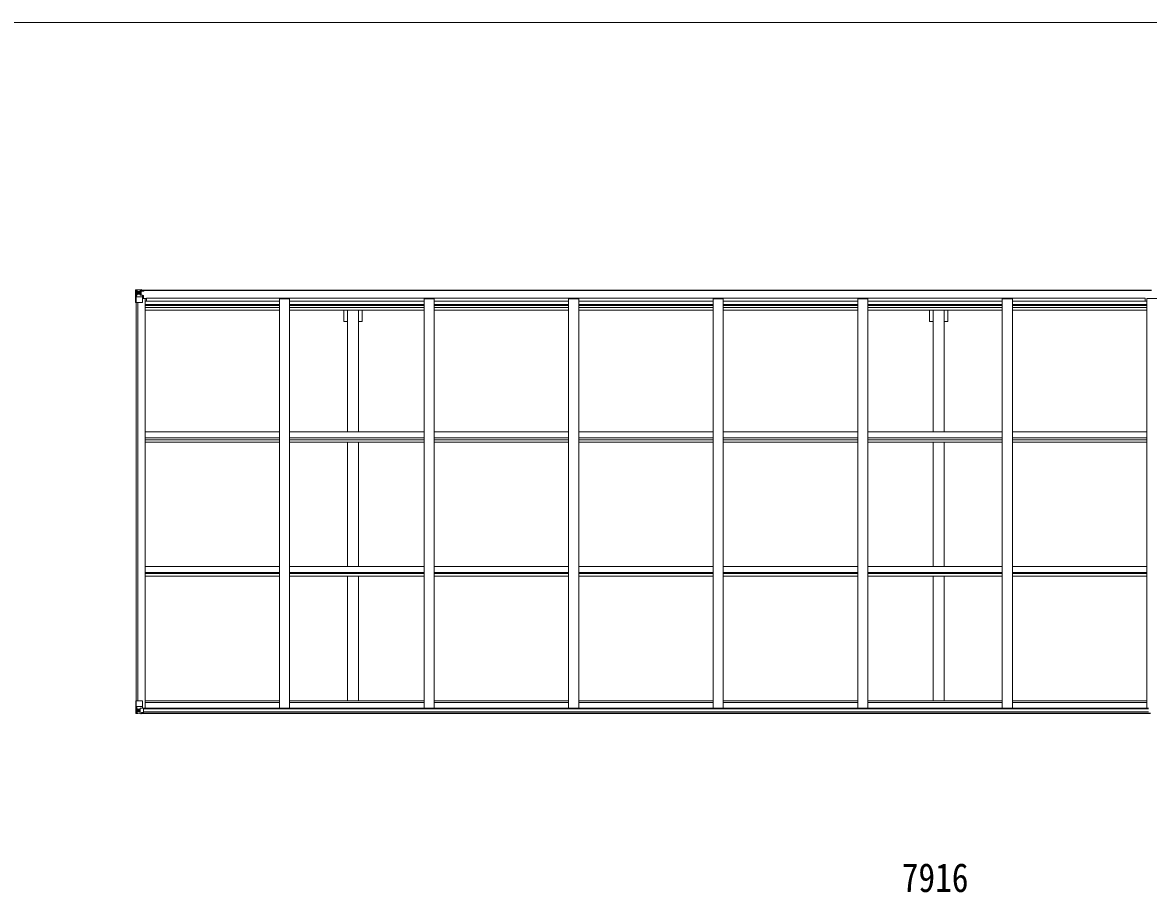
# Model space of a CAD drawing. Units: millimetres at full size, sheet at 1:30; details may follow other scales. Extents: x -8385 to 8479, y -5853 to 5787.
# Drawn here: x -1939 to 3639, y 1477 to 5787 of the extents above; entities that cross this region are included whole.
import ezdxf
from ezdxf.enums import TextEntityAlignment as Align

# ---------------------------------------------------------------- set-up
doc = ezdxf.new("R2010")
doc.units = ezdxf.units.MM
doc.header["$LTSCALE"] = 30
for name, color, linetype, lineweight in [('0-1_本体', 4, 'Continuous', 9), ('0-2_部品', 7, 'Continuous', 9), ('0-A_寸法', 6, 'Continuous', 9), ('F-0_240', 7, 'Continuous', 9)]:
    doc.layers.add(name, color=color, linetype=linetype, lineweight=lineweight)
doc.styles.add('ＭＳ ゴシック', font='')
doc.styles.get('ＭＳ ゴシック').set_extended_font_data('MS Gothic')

msp = doc.modelspace()

# ---------------------------------------------------------------- linework, layer by layer
at = {"layer": '0-1_本体'}
for p, q in [((-1355.09, 4461.33), (3653.91, 4461.33)), ((-1355.08, 4459.27), (3653.91, 4459.27)), ((-1344.59, 4419.04), (-1331.59, 4419.04)), ((-1331.59, 2389.13), (-1331.59, 4419.04)), ((-1324.09, 4421.06), (-1324.09, 4405.99)), ((3622.91, 4421.06), (-1324.09, 4421.06)), ((-615.59, 4418.4), (-665.59, 4418.4)), ((-665.59, 2389.13), (-665.59, 4418.4)), ((-615.59, 2389.13), (-615.59, 4418.4)), ((100.41, 4418.4), (50.41, 4418.4)), ((50.41, 2389.13), (50.41, 4418.4)), ((100.41, 2389.13), (100.41, 4418.4)), ((816.41, 4418.4), (766.41, 4418.4)), ((766.41, 2389.13), (766.41, 4418.4)), ((816.41, 2389.13), (816.41, 4418.4)), ((1532.41, 4418.4), (1482.41, 4418.4)), ((1482.41, 2389.13), (1482.41, 4418.4)), ((1532.41, 2389.13), (1532.41, 4418.4)), ((2248.41, 4418.4), (2198.41, 4418.4)), ((2198.41, 2389.13), (2198.41, 4418.4)), ((2248.41, 2389.13), (2248.41, 4418.4)), ((2964.41, 4418.4), (2914.41, 4418.4)), ((2914.41, 2389.13), (2914.41, 4418.4)), ((2964.41, 2389.13), (2964.41, 4418.4)), ((3622.91, 4421.06), (3622.91, 4405.99)), ((3630.41, 2389.13), (3630.41, 4419.04)), ((3680.41, 4419.04), (3630.41, 4419.04)), ((-1376.59, 2425.49), (-1376.59, 4400.56)), ((-1367.59, 2425.49), (-1367.59, 4400.56)), ((-1366.89, 2425.49), (-1366.89, 4400.56)), ((-1331.59, 4405.99), (-665.59, 4405.99)), ((-1331.59, 4389.55), (-665.59, 4389.55)), ((-1331.59, 4385.77), (-665.59, 4385.77)), ((-1331.59, 4374.42), (-665.59, 4374.42)), ((-1331.59, 4361.6), (-665.59, 4361.6)), ((-615.59, 4405.99), (50.41, 4405.99)), ((-615.59, 4389.55), (50.41, 4389.55)), ((-615.59, 4385.77), (50.41, 4385.77)), ((-615.59, 4374.42), (50.41, 4374.42)), ((-615.59, 4361.6), (50.41, 4361.6)), ((-346.57, 4305.33), (-346.57, 4361.6)), ((-328.87, 3759.04), (-328.87, 4361.6)), ((-273.87, 3759.04), (-273.87, 4361.6)), ((-256.17, 4305.33), (-256.17, 4361.6)), ((100.41, 4405.99), (766.41, 4405.99)), ((100.41, 4389.55), (766.41, 4389.55)), ((100.41, 4385.77), (766.41, 4385.77)), ((100.41, 4374.42), (766.41, 4374.42)), ((100.41, 4361.6), (766.41, 4361.6)), ((816.41, 4405.99), (1482.41, 4405.99)), ((816.41, 4389.55), (1482.41, 4389.55)), ((816.41, 4385.77), (1482.41, 4385.77)), ((816.41, 4374.42), (1482.41, 4374.42)), ((816.41, 4361.6), (1482.41, 4361.6)), ((1532.41, 4405.99), (2198.41, 4405.99)), ((1532.41, 4389.55), (2198.41, 4389.55)), ((1532.41, 4385.77), (2198.41, 4385.77)), ((1532.41, 4374.42), (2198.41, 4374.42)), ((1532.41, 4361.6), (2198.41, 4361.6)), ((2248.41, 4405.99), (2914.41, 4405.99)), ((2248.41, 4389.55), (2914.41, 4389.55)), ((2248.41, 4385.77), (2914.41, 4385.77)), ((2248.41, 4374.42), (2914.41, 4374.42)), ((2248.41, 4361.6), (2914.41, 4361.6)), ((2554.21, 4305.33), (2554.21, 4361.6)), ((2571.91, 3759.04), (2571.91, 4361.6)), ((2626.91, 3759.04), (2626.91, 4361.6)), ((2644.61, 4305.33), (2644.61, 4361.6)), ((2964.41, 4405.99), (3630.41, 4405.99)), ((2964.41, 4389.55), (3630.41, 4389.55)), ((2964.41, 4385.77), (3630.41, 4385.77)), ((2964.41, 4374.42), (3630.41, 4374.42)), ((2964.41, 4361.6), (3630.41, 4361.6)), ((-328.87, 4305.33), (-346.57, 4305.33)), ((-256.17, 4305.33), (-273.87, 4305.33)), ((2571.91, 4305.33), (2554.21, 4305.33)), ((2644.61, 4305.33), (2626.91, 4305.33)), ((-1331.59, 3759.04), (-665.59, 3759.04)), ((-615.59, 3759.04), (50.41, 3759.04)), ((100.41, 3759.04), (766.41, 3759.04)), ((816.41, 3759.04), (1482.41, 3759.04)), ((1532.41, 3759.04), (2198.41, 3759.04)), ((2248.41, 3759.04), (2914.41, 3759.04)), ((2964.41, 3759.04), (3630.41, 3759.04)), ((-1331.59, 3730), (-665.59, 3730)), ((-1331.59, 3720.27), (-665.59, 3720.27)), ((-1331.59, 3707.41), (-665.59, 3707.41)), ((-615.59, 3730), (50.41, 3730)), ((-615.59, 3720.27), (50.41, 3720.27)), ((-615.59, 3707.41), (50.41, 3707.41)), ((-328.87, 3091.58), (-328.87, 3707.41)), ((-273.87, 3091.58), (-273.87, 3707.41)), ((100.41, 3730), (766.41, 3730)), ((100.41, 3720.27), (766.41, 3720.27)), ((100.41, 3707.41), (766.41, 3707.41)), ((816.41, 3730), (1482.41, 3730)), ((816.41, 3720.27), (1482.41, 3720.27)), ((816.41, 3707.41), (1482.41, 3707.41)), ((1532.41, 3730), (2198.41, 3730)), ((1532.41, 3720.27), (2198.41, 3720.27)), ((1532.41, 3707.41), (2198.41, 3707.41)), ((2248.41, 3730), (2914.41, 3730)), ((2248.41, 3720.27), (2914.41, 3720.27)), ((2248.41, 3707.41), (2914.41, 3707.41)), ((2571.91, 3091.58), (2571.91, 3707.41)), ((2626.91, 3091.58), (2626.91, 3707.41)), ((2964.41, 3730), (3630.41, 3730)), ((2964.41, 3720.27), (3630.41, 3720.27)), ((2964.41, 3707.41), (3630.41, 3707.41)), ((-1331.59, 3091.58), (-665.59, 3091.58)), ((-615.59, 3091.58), (50.41, 3091.58)), ((100.41, 3091.58), (766.41, 3091.58)), ((816.41, 3091.58), (1482.41, 3091.58)), ((1532.41, 3091.58), (2198.41, 3091.58)), ((2248.41, 3091.58), (2914.41, 3091.58)), ((2964.41, 3091.58), (3630.41, 3091.58)), ((-1331.59, 3061.83), (-665.59, 3061.83)), ((-1331.59, 3057.41), (-665.59, 3057.41)), ((-1331.59, 3044.39), (-665.59, 3044.39)), ((-615.59, 3061.83), (50.41, 3061.83)), ((-615.59, 3057.41), (50.41, 3057.41)), ((-615.59, 3044.39), (50.41, 3044.39)), ((-328.87, 2426.37), (-328.87, 3044.39)), ((-273.87, 2426.37), (-273.87, 3044.39)), ((100.41, 3061.83), (766.41, 3061.83)), ((100.41, 3057.41), (766.41, 3057.41)), ((100.41, 3044.39), (766.41, 3044.39)), ((816.41, 3061.83), (1482.41, 3061.83)), ((816.41, 3057.41), (1482.41, 3057.41)), ((816.41, 3044.39), (1482.41, 3044.39)), ((1532.41, 3061.83), (2198.41, 3061.83)), ((1532.41, 3057.41), (2198.41, 3057.41)), ((1532.41, 3044.39), (2198.41, 3044.39)), ((2248.41, 3061.83), (2914.41, 3061.83)), ((2248.41, 3057.41), (2914.41, 3057.41)), ((2248.41, 3044.39), (2914.41, 3044.39)), ((2571.91, 2426.37), (2571.91, 3044.39)), ((2626.91, 2426.37), (2626.91, 3044.39)), ((2964.41, 3061.83), (3630.41, 3061.83)), ((2964.41, 3057.41), (3630.41, 3057.41)), ((2964.41, 3044.39), (3630.41, 3044.39)), ((-665.59, 2426.37), (-1331.59, 2426.37)), ((-665.59, 2417.24), (-1331.59, 2417.24)), ((50.41, 2426.37), (-615.59, 2426.37)), ((50.41, 2417.24), (-615.59, 2417.24)), ((766.41, 2426.37), (100.41, 2426.37)), ((766.41, 2417.24), (100.41, 2417.24)), ((1482.41, 2426.37), (816.41, 2426.37)), ((1482.41, 2417.24), (816.41, 2417.24)), ((2198.41, 2426.37), (1532.41, 2426.37)), ((2198.41, 2417.24), (1532.41, 2417.24)), ((2914.41, 2426.37), (2248.41, 2426.37)), ((2914.41, 2417.24), (2248.41, 2417.24)), ((3630.41, 2426.37), (2964.41, 2426.37)), ((3630.14, 2417.24), (2964.41, 2417.24)), ((-1349.78, 2364.63), (3648.6, 2364.63)), ((-1349.78, 2363.69), (3648.6, 2363.69)), ((-1340.32, 2389.13), (3639.13, 2389.13)), ((-1339.78, 2386.78), (3638.6, 2386.78)), ((-1339.78, 2371.12), (3638.6, 2371.12))]:
    msp.add_line(p, q, dxfattribs=at)
at = {"layer": '0-2_部品'}
for p, q in [((-1377.65, 4462.27), (-1377.65, 4462.27)), ((-1377.65, 4462.23), (-1377.65, 4462.27)), ((-1368.68, 4462.66), (-1376.61, 4462.19)), ((-1356.59, 4463.45), (-1368.59, 4462.66)), ((-1350.09, 4463.96), (-1356.59, 4463.56)), ((-1356.59, 4437.46), (-1356.59, 4463.56)), ((-1356.59, 4462.68), (-1350.09, 4463.08)), ((-1350.09, 4462.15), (-1355.09, 4462.06)), ((-1350.09, 4463.08), (-1350.09, 4463.96)), ((-1350.09, 4462.56), (-1350.09, 4463.08)), ((-1350.09, 4462.56), (-1350.09, 4462.15)), ((-1350.09, 4462.15), (-1350.09, 4461.33)), ((-1378.59, 4461.27), (-1378.59, 4461.23)), ((-1375.75, 4461.21), (-1375.75, 4461.15)), ((-1375.75, 4400.56), (-1375.75, 4461.15)), ((-1375.2, 4427.44), (-1371.06, 4439.53)), ((-1375.2, 4427.44), (-1368.59, 4427.23)), ((-1371.78, 4457.77), (-1374.51, 4461.44)), ((-1370.92, 4454.26), (-1368.59, 4454.32)), ((-1370.92, 4440.79), (-1370.92, 4454.26)), ((-1368.59, 4440.76), (-1370.92, 4440.79)), ((-1368.59, 4454.32), (-1356.59, 4454.32)), ((-1368.59, 4440.76), (-1356.59, 4440.76)), ((-1368.59, 4440.76), (-1368.59, 4440.76)), ((-1368.59, 4427.23), (-1344.59, 4427.23)), ((-1363.11, 4447.12), (-1363.11, 4446.16)), ((-1357.59, 4454.32), (-1356.59, 4454.32)), ((-1355.09, 4457.85), (-1356.59, 4457.85)), ((-1355.09, 4454.32), (-1356.59, 4454.32)), ((-1355.09, 4440.76), (-1356.59, 4440.76)), ((-1355.77, 4437.21), (-1345.42, 4435.55)), ((-1355.77, 4436.57), (-1355.77, 4437.21)), ((-1345.42, 4434.92), (-1355.77, 4436.57)), ((-1354.59, 4457.49), (-1355.09, 4457.49)), ((-1351.09, 4452.56), (-1355.09, 4452.56)), ((-1351.09, 4444.36), (-1355.09, 4444.36)), ((-1354.98, 4456.19), (-1351.09, 4456.19)), ((-1354.6, 4456.4), (-1354.6, 4456.57)), ((-1354.6, 4456.57), (-1354.59, 4456.57)), ((-1354.59, 4458.52), (-1354.59, 4456.57)), ((-1346.59, 4458.52), (-1354.59, 4458.52)), ((-1346.59, 4458.49), (-1354.59, 4458.49)), ((-1344.59, 4456.65), (-1354.59, 4456.57)), ((-1351.09, 4436.46), (-1351.09, 4456.43)), ((-1348.09, 4459.27), (-1348.09, 4458.52)), ((-1345.42, 4435.55), (-1345.42, 4434.92)), ((-1345.14, 4435.47), (-1341.09, 4435.44)), ((-1345.09, 4461.76), (-1345.09, 4461.33)), ((-1344.79, 4461.76), (-1345.09, 4461.76)), ((-1344.79, 4461.76), (-1343.1, 4461.33)), ((-1344.59, 4458.26), (-1339.59, 4458.26)), ((-1344.59, 4456.65), (-1344.59, 4458.26)), ((-1344.59, 4401.56), (-1344.59, 4434.66)), ((-1340.09, 4423.56), (-1344.59, 4423.56)), ((-1324.09, 4419.64), (-1344.59, 4419.64)), ((-1340.09, 4435.43), (-1341.09, 4435.44)), ((-1341.09, 4433.71), (-1340.09, 4433.71)), ((-1340.09, 4419.64), (-1340.09, 4435.43)), ((-1339.59, 4459.27), (-1339.59, 4458.26)), ((-1339.59, 4458.26), (-1338.59, 4458.26)), ((-1338.59, 4458.26), (-1338.59, 4459.27)), ((-1338.59, 4458.26), (-1338.59, 4456.7)), ((-1338.59, 4456.58), (-1338.59, 4456.7)), ((-1375.75, 4400.56), (-1345.59, 4400.56)), ((-1378.28, 2425.49), (-1345.28, 2425.49)), ((-1378.28, 2364.78), (-1378.28, 2425.49)), ((-1375.44, 2425.49), (-1375.44, 2364.9)), ((-1374.89, 2398.6), (-1368.28, 2398.82)), ((-1374.89, 2398.6), (-1370.75, 2386.52)), ((-1368.28, 2398.82), (-1344.28, 2398.82)), ((-1344.28, 2424.49), (-1344.28, 2391.39)), ((-1377.34, 2363.82), (-1377.34, 2363.77)), ((-1368.37, 2363.39), (-1376.29, 2363.86)), ((-1375.43, 2364.83), (-1375.44, 2364.9)), ((-1371.47, 2368.28), (-1374.2, 2364.61)), ((-1368.28, 2385.29), (-1370.61, 2385.25)), ((-1370.61, 2385.25), (-1370.61, 2371.78)), ((-1370.61, 2371.78), (-1368.28, 2371.72)), ((-1368.28, 2385.29), (-1368.28, 2385.29)), ((-1356.28, 2385.29), (-1368.28, 2385.29)), ((-1368.28, 2371.73), (-1356.28, 2371.73)), ((-1356.28, 2362.6), (-1368.28, 2363.38)), ((-1363.76, 2378.93), (-1363.76, 2379.89)), ((-1356.28, 2389.27), (-1349.78, 2389.27)), ((-1356.28, 2389.27), (-1356.28, 2362.49)), ((-1345.1, 2391.13), (-1355.45, 2389.47)), ((-1355.45, 2389.47), (-1355.45, 2389.27)), ((-1352.76, 2389.27), (-1345.1, 2390.49)), ((-1349.78, 2389.27), (-1340.78, 2389.24)), ((-1349.78, 2362.09), (-1349.78, 2368.03)), ((-1340.78, 2367.46), (-1349.78, 2367.4)), ((-1345.1, 2390.49), (-1345.1, 2391.13)), ((-1339.78, 2388.33), (-1339.78, 2368.18))]:
    msp.add_line(p, q, dxfattribs=at)
for points in [[(-1377.65, 4462.27), (-1368.59, 4462.83), (-1356.59, 4463.56)], [(-1350.09, 4462.56), (-1355.09, 4462.56), (-1355.09, 4437.1)], [(-1378.59, 4461.23), (-1378.59, 4400.56), (-1375.75, 4400.56)], [(-1365.03, 4448.08), (-1365.99, 4448.08), (-1365.99, 4449.04), (-1365.03, 4449.04)], [(-1364.07, 4450), (-1364.07, 4450.96), (-1363.11, 4450.96), (-1363.11, 4450)], [(-1363.11, 4446.16), (-1364.07, 4446.16), (-1364.07, 4447.12)], [(-1362.15, 4449.04), (-1361.19, 4449.04), (-1361.19, 4448.08), (-1362.15, 4448.08)], [(-1339.59, 4456.53), (-1354.59, 4456.4), (-1354.6, 4456.4)], [(-1354.59, 4457.49), (-1346.59, 4457.49), (-1346.59, 4459.27)], [(-1344.59, 4456.65), (-1344.59, 4456.64), (-1338.59, 4456.7)], [(-1341.09, 4435.44), (-1341.09, 4433.71), (-1344.59, 4433.69)], [(-1377.34, 2363.77), (-1368.28, 2363.22), (-1349.78, 2362.09)], [(-1364.72, 2377.01), (-1365.68, 2377.01), (-1365.68, 2377.97), (-1364.72, 2377.97)], [(-1363.76, 2379.89), (-1362.8, 2379.89), (-1362.8, 2378.93)], [(-1362.8, 2376.05), (-1362.8, 2375.09), (-1363.76, 2375.09), (-1363.76, 2376.05)], [(-1361.84, 2377.97), (-1360.88, 2377.97), (-1360.88, 2377.01), (-1361.84, 2377.01)], [(-1339.78, 2368.18), (-1339.79, 2368.07), (-1349.78, 2368.03)]]:
    msp.add_lwpolyline(points, dxfattribs=at)
for centre in [(-1363.59, 4448.56), (-1363.28, 2377.49)]:
    msp.add_circle(centre, 5.3, dxfattribs=at)
for centre, radius, start, end in [((-1377.59, 4461.28), 1, 93.50017, 180.00079), ((-1377.59, 4461.27), 0.999, 93.4424, 179.95083), ((-1377.59, 4461.23), 0.999, 93.4424, 179.95083), ((-1376.44, 4474.88), 12.7, 269.24466, 275.10311), ((-1374.46, 4461.27), 1.28, 131.17831, 182.45895), ((-1365.03, 4450), 0.96, 270, 0), ((-1365.03, 4447.12), 0.96, 0, 90), ((-1362.15, 4450), 0.96, 180, 270), ((-1362.15, 4447.12), 0.96, 90, 180), ((-1355.66, 4438.14), 0.937, 182.32209, 263.26766), ((-1355.66, 4437.5), 0.937, 182.32209, 263.26766), ((-1354.59, 4459.02), 0.5, 179.99802, 269.99691), ((-1354.59, 4458.99), 0.5, 180.00109, 270.00109), ((-1354.59, 4456.07), 0.5, 90.52895, 180.04464), ((-1354.58, 4455.89), 0.513, 91.88028, 181.04707), ((-1345.53, 4434.62), 0.937, 2.32209, 83.26766), ((-1345.53, 4433.99), 0.937, 2.32209, 83.26766), ((-1339.45, 4464.22), 7.69, 268.96999, 276.43426), ((-1345.59, 4401.56), 1, 270, 0), ((-1345.28, 2424.49), 1, 0, 90), ((-1377.28, 2364.81), 0.999, 180.04917, 266.5576), ((-1377.28, 2364.78), 0.999, 180.04917, 266.5576), ((-1377.28, 2364.77), 1, 179.99921, 266.49983), ((-1376.13, 2351.17), 12.7, 84.89689, 90.75534), ((-1374.15, 2364.78), 1.28, 177.54105, 228.82169), ((-1364.72, 2378.93), 0.96, 270, 0), ((-1364.72, 2376.05), 0.96, 0, 90), ((-1361.84, 2378.93), 0.96, 180, 270), ((-1361.84, 2376.05), 0.96, 90, 180), ((-1355.34, 2388.54), 0.937, 96.73234, 129.06602), ((-1345.21, 2392.06), 0.937, 276.73234, 357.67791), ((-1345.21, 2391.43), 0.937, 276.73234, 357.67791)]:
    msp.add_arc(centre, radius, start, end, dxfattribs=at)
for centre, major_axis, ratio, start_param, end_param in [((-1176.65, 4474.58), (201, 12.36), 0.060933, 3.1373463, 3.1378449), ((-1375.65, 4462.35), (2, 0.12), 0.060933, 3.1378449, 4.2119296), ((-1375.46, 4459.25), (-0.02, 3), 0.466854, 5.5234897, 6.1575023), ((-1374.48, 4429.79), (0.85, 2.32), 0.403757, 2.3087461, 3.2744049), ((-1373.79, 4454.18), (0.03, 5), 0.573921, 4.7320603, 5.5159136), ((-1372.33, 4440.81), (0, 3), 0.468246, 4.2703918, 4.7058971), ((-1450.34, 4454.32), (81.75, 0), 0.061163, 0, 0.0007725), ((-1374.17, 2396.26), (0.85, -2.32), 0.403757, 3.0087805, 3.9744392), ((-1375.34, 2363.7), (2, -0.12), 0.060933, 2.0712557, 3.1453404), ((-1176.34, 2351.46), (201, -12.36), 0.060933, 3.1453404, 3.145839), ((-1375.15, 2366.79), (-0.02, -3), 0.466854, 0.125683, 0.7596956), ((-1373.48, 2371.86), (0.03, -5), 0.573921, 0.7672717, 1.551125), ((-1372.02, 2385.23), (0, -3), 0.468246, 1.5772882, 2.0127935), ((-1450.03, 2371.73), (81.75, 0), 0.061163, 6.2824128, 6.2831853), ((-1340.78, 2388.33), (1, -0.021), 0.906239, 0.0187047, 1.589501), ((-1340.78, 2368.17), (1, 0.012), 0.707053, 4.7036637, 6.124411)]:
    msp.add_ellipse(centre, major_axis=major_axis, ratio=ratio, start_param=start_param, end_param=end_param, dxfattribs=at)
at = {"layer": 'F-0_240', "color": 5}
msp.add_line((-8385.45, 5787.34), (8054.55, 5787.34), dxfattribs=at)

# ---------------------------------------------------------------- texts
at = {"layer": '0-A_寸法', "color": 7, "style": 'ＭＳ ゴシック', "width": 0.85}
msp.add_text('7916', height=143, dxfattribs=at).set_placement((2416.41, 1435.96), align=Align.BOTTOM_LEFT)

doc.saveas('drawing.dxf')
